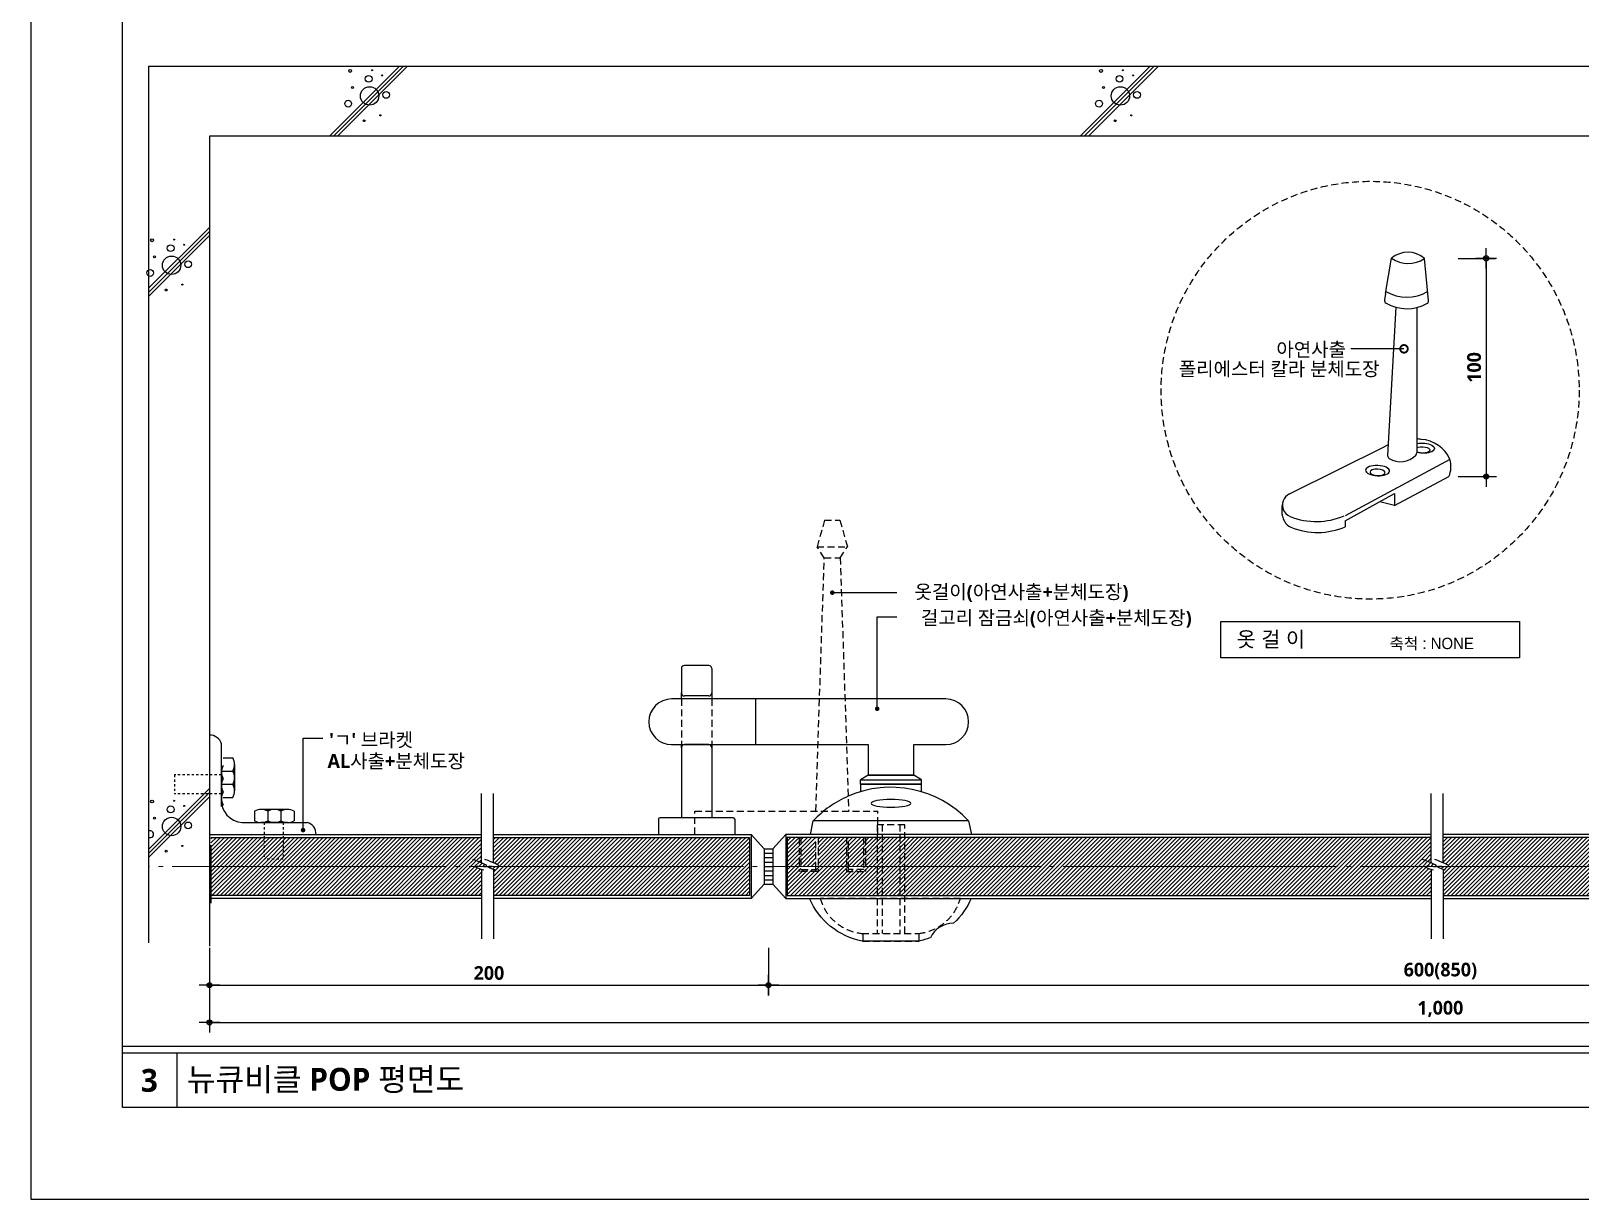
# Model space of a CAD drawing. Header units: millimetres. Extents: x 0 to 8400, y 0 to 5940.
# Drawn here: x 0 to 3390, y 0 to 2557 of the extents above; entities that cross this region are included whole.
import ezdxf
from ezdxf.enums import TextEntityAlignment as Align

# ---------------------------------------------------------------- set-up
doc = ezdxf.new("R2010")
doc.units = ezdxf.units.MM
doc.header["$LTSCALE"] = 10
for name, pattern in [('CENTER', [65, 60, -2, 1, -2]), ('HID', [2.3, 1.5, -0.8]), ('HIDDEN2', [1, 0.5, -0.5])]:
    doc.linetypes.add(name, pattern=pattern)
doc.layers.get('DEFPOINTS').update_dxf_attribs({"color": 181})
for name, color, linetype in [('A-ANNO-GRA1', 7, 'Continuous'), ('A-ANNO-SYMB', 7, 'Continuous'), ('A-ANNO-TEXT1', 7, 'Continuous'), ('A-ST-AXIS-DIM', 7, 'Continuous'), ('CENTER', 1, 'Continuous'), ('DIM', 4, 'Continuous'), ('HID', 7, 'HID'), ('기타', 1, 'Continuous'), ('부자재', 4, 'Continuous'), ('지시선', 7, 'Continuous'), ('치수', 1, 'Continuous'), ('판넬', 2, 'Continuous'), ('해치', 8, 'Continuous')]:
    doc.layers.add(name, color=color, linetype=linetype)
doc.layers.add('중심선', color=1, linetype='CENTER', lineweight=9)
doc.styles.add('2020음성 1차', font='NanumGothicBold.ttf')
doc.styles.add('HY태고딕', font='')
doc.styles.get('HY태고딕').set_extended_font_data('HY울릉도L')
doc.dimstyles.new('NDIM10', dxfattribs={"dimscale": 10, "dimtxt": 3, "dimasz": 0.75, "dimexe": 2, "dimexo": 2, "dimgap": 1, "dimtad": 1, "dimdec": 1, "dimdsep": 46, "dimtxsty": '2020음성 1차', "dimblk": 'Z_DOT', "dimcen": 3, "dimdle": 3, "dimclrd": 7, "dimclre": 7, "dimclrt": 3, "dimadec": 0, "dimazin": 0, "dimtfac": 1, "dimtdec": 1, "dimtix": 1, "dimtmove": 2, "dimatfit": 3, "dimfxl": 1, "dimtolj": 1, "dimtzin": 0, "dimarcsym": 0})
pattern_1 = [(45, (-263822.143, -102896.6446), (-4.49012806, 4.49012806), [])]

# ---------------------------------------------------------------- blocks, each defined once
blk = doc.blocks.new('Z_DOT')
at = {"layer": 'DIM', "color": 0}
for p, q in [((-3, 0), (3, 0)), ((0, -3), (0, 3))]:
    blk.add_line(p, q, dxfattribs=at)
for radius in [0.75, 0.375]:
    blk.add_circle((0, 0), radius, dxfattribs=at)
blk = doc.blocks.new('*D8647')
at = {"layer": 'A-ST-AXIS-DIM', "color": 7, "lineweight": -2}
for p, q in [((3123.1, 2059.1), (3204.6, 2059.1)), ((3184.6, 2051.6), (3184.6, 1589.1)), ((3123, 1581.6), (3204.6, 1581.6))]:
    blk.add_line(p, q, dxfattribs=at)
at = {"layer": 'DEFPOINTS', "color": 0}
for p in [(3103.1, 2059.1), (3103, 1581.6), (3184.6, 1581.6)]:
    blk.add_point(p, dxfattribs=at)
at = {"layer": 'A-ST-AXIS-DIM', "color": 7, "linetype": 'ByBlock', "lineweight": -2, "xscale": 7.5, "yscale": 7.5, "zscale": 7.5}
for p, rotation in [((3184.6, 2059.1), 90), ((3184.6, 1581.6), 270)]:
    blk.add_blockref('Z_DOT', p, dxfattribs=dict(at, rotation=rotation))
at = {"layer": 'A-ST-AXIS-DIM', "color": 3, "insert": (3158.1, 1820.3), "char_height": 30, "attachment_point": 5, "rotation": 90, "style": '2020음성 1차'}
blk.add_mtext('\\A1;100', dxfattribs=at)
blk = doc.blocks.new('*D8649')
at = {"layer": 'A-ST-AXIS-DIM', "color": 7, "lineweight": -2}
for p, q in [((390.6, 516.5), (390.6, 366.7)), ((5777.8, 516.5), (5777.8, 366.7)), ((398.1, 386.7), (5770.3, 386.7))]:
    blk.add_line(p, q, dxfattribs=at)
at = {"layer": 'DEFPOINTS', "color": 0}
for p in [(390.6, 536.5), (5777.8, 536.5), (5777.8, 386.7)]:
    blk.add_point(p, dxfattribs=at)
at = {"layer": 'A-ST-AXIS-DIM', "color": 7, "linetype": 'ByBlock', "lineweight": -2, "xscale": 7.5, "yscale": 7.5, "zscale": 7.5, "rotation": 180}
blk.add_blockref('Z_DOT', (390.6, 386.7), dxfattribs=at)
at = {"layer": 'A-ST-AXIS-DIM', "color": 7, "linetype": 'ByBlock', "lineweight": -2, "xscale": 7.5, "yscale": 7.5, "zscale": 7.5}
blk.add_blockref('Z_DOT', (5777.8, 386.7), dxfattribs=at)
at = {"layer": 'A-ST-AXIS-DIM', "color": 3, "insert": (3084.2, 416), "char_height": 30, "attachment_point": 5, "style": '2020음성 1차'}
blk.add_mtext('\\A1;1,000', dxfattribs=at)
blk = doc.blocks.new('*D8650')
at = {"layer": 'A-ST-AXIS-DIM', "color": 7, "lineweight": -2}
for p, q in [((1613.9, 549.8), (1613.9, 448.1)), ((4554.5, 549.8), (4554.5, 448.1)), ((1621.4, 468.1), (4547, 468.1))]:
    blk.add_line(p, q, dxfattribs=at)
at = {"layer": 'DEFPOINTS', "color": 0}
for p in [(1613.9, 569.8), (4554.5, 569.8), (4554.5, 468.1)]:
    blk.add_point(p, dxfattribs=at)
at = {"layer": 'A-ST-AXIS-DIM', "color": 7, "linetype": 'ByBlock', "lineweight": -2, "xscale": 7.5, "yscale": 7.5, "zscale": 7.5, "rotation": 180}
blk.add_blockref('Z_DOT', (1613.9, 468.1), dxfattribs=at)
at = {"layer": 'A-ST-AXIS-DIM', "color": 7, "linetype": 'ByBlock', "lineweight": -2, "xscale": 7.5, "yscale": 7.5, "zscale": 7.5}
blk.add_blockref('Z_DOT', (4554.5, 468.1), dxfattribs=at)
at = {"layer": 'A-ST-AXIS-DIM', "color": 3, "insert": (3084.2, 499), "char_height": 30, "attachment_point": 5, "style": '2020음성 1차'}
blk.add_mtext('\\A1;600(850)', dxfattribs=at)
blk = doc.blocks.new('*D8651')
at = {"layer": 'A-ST-AXIS-DIM', "color": 7, "lineweight": -2}
for p, q in [((390.6, 549.8), (390.6, 448.1)), ((1613.9, 549.8), (1613.9, 448.1)), ((398.1, 468.1), (1606.4, 468.1))]:
    blk.add_line(p, q, dxfattribs=at)
at = {"layer": 'DEFPOINTS', "color": 0}
for p in [(390.6, 569.8), (1613.9, 569.8), (1613.9, 468.1)]:
    blk.add_point(p, dxfattribs=at)
at = {"layer": 'A-ST-AXIS-DIM', "color": 7, "linetype": 'ByBlock', "lineweight": -2, "xscale": 7.5, "yscale": 7.5, "zscale": 7.5, "rotation": 180}
blk.add_blockref('Z_DOT', (390.6, 468.1), dxfattribs=at)
at = {"layer": 'A-ST-AXIS-DIM', "color": 7, "linetype": 'ByBlock', "lineweight": -2, "xscale": 7.5, "yscale": 7.5, "zscale": 7.5}
blk.add_blockref('Z_DOT', (1613.9, 468.1), dxfattribs=at)
at = {"layer": 'A-ST-AXIS-DIM', "color": 3, "insert": (1002.2, 494.6), "char_height": 30, "attachment_point": 5, "style": '2020음성 1차'}
blk.add_mtext('\\A1;200', dxfattribs=at)
blk = doc.blocks.new('A$C06B31977')
for p, q in [((1.26, 11.06), (1.26, 21.17)), ((1.26, 10.11), (1.26, 0))]:
    blk.add_line(p, q)
blk.add_spline([(1.59, 9.98), (0.29, 10.56), (1.96, 10.56), (0, 11.56)], degree=3)
blk = doc.blocks.new('_DotSmall')
at = {"color": 0, "linetype": 'ByBlock', "const_width": 0.5}
blk.add_lwpolyline([(-0.0625, 0, 1), (0.0625, 0, 1)], format="xyb", close=True, dxfattribs=at)
blk = doc.blocks.new('A$C63EC304E')
at = {"layer": '치수', "color": 1, "xscale": 2.5, "yscale": 2.5, "zscale": 2.5, "rotation": 234.3098741996962}
blk.add_blockref('_DotSmall', (0.31, 0.31), dxfattribs=at)
blk = doc.blocks.new('A$C2BC9653E')
at = {"layer": '치수', "xscale": 0.3333333333333333, "yscale": 0.3333333333333333, "zscale": 0.3333333333333333}
blk.add_blockref('A$C63EC304E', (0, 0), dxfattribs=at)
blk = doc.blocks.new('A$C7FC71301')
at = {"layer": '치수', "rotation": 180}
blk.add_blockref('A$C2BC9653E', (0.208, 0.208), dxfattribs=at)
blk = doc.blocks.new('A$C4A20372B')
at = {"layer": '치수'}
blk.add_blockref('A$C7FC71301', (0, 0), dxfattribs=at)
blk = doc.blocks.new('A$C566469F5')
at = {"layer": '치수'}
blk.add_blockref('A$C4A20372B', (0, 0), dxfattribs=at)
blk = doc.blocks.new('A$C7E317CD4')
at = {"layer": '해치', "xscale": 2, "yscale": 2, "zscale": 2}
blk.add_blockref('A$C566469F5', (0, 0), dxfattribs=at)

msp = doc.modelspace()

# ---------------------------------------------------------------- hatches: boundary and pattern name
at = {"layer": '해치'}
h = msp.add_hatch(dxfattribs=at)
h.set_pattern_fill('ANSI31', color=256, scale=2, style=0)
h.set_pattern_definition(pattern_1)
edge = h.paths.add_edge_path()
edge.add_line((510.6, 791.29), (393.89, 791.29))
edge.add_line((393.89, 791.29), (393.89, 727.96))
edge.add_line((393.89, 727.96), (970.81, 727.96))
edge.add_spline(control_points=[(971.02, 727.96), (971, 728.08), (971.8, 729.75), (1006.61, 725.4), (994.58, 731.98), (985.66, 735.78)], knot_values=[1.313001, 1.313001, 1.313001, 1.313001, 1.4237976, 3.0890126, 4.4569545, 4.4569545, 4.4569545, 4.4569545], degree=3, periodic=0)
edge.add_spline(control_points=[(985.66, 735.78), (980.24, 738.08), (973.54, 740.69), (966.83, 743.3)], knot_values=[4.4569545, 4.4569545, 4.4569545, 4.4569545, 5.2869366, 5.2869366, 5.2869366, 5.2869366], degree=3, periodic=0)
edge.add_line((985.66, 735.78), (985.66, 791.29))
edge.add_line((985.66, 791.29), (552.12, 791.29))
edge.add_line((552.12, 791.29), (552.12, 743.82))
edge.add_line((552.12, 743.82), (510.6, 743.82))
edge.add_line((510.6, 743.82), (510.6, 791.29))
h.paths.add_polyline_path([(552.12, 791.29), (510.6, 791.29), (510.6, 743.82), (552.12, 743.82)], flags=16)
h = msp.add_hatch(dxfattribs=at)
h.set_pattern_fill('ANSI31', color=256, scale=2, style=0)
h.set_pattern_definition(pattern_1)
edge = h.paths.add_edge_path()
edge.add_line((1572.67, 791.29), (1012.32, 791.29))
edge.add_line((1012.32, 791.29), (1012.32, 735.78))
edge.add_spline(control_points=[(1012.32, 735.78), (1021.25, 731.98), (1033.28, 725.4), (998.47, 729.75), (997.67, 728.08), (997.69, 727.96)], knot_values=[1.313001, 1.313001, 1.313001, 1.313001, 2.680943, 4.3461579, 4.4569545, 4.4569545, 4.4569545, 4.4569545], degree=3, periodic=0)
edge.add_line((997.69, 727.96), (1572.67, 727.96))
edge.add_line((1572.67, 727.96), (1572.67, 791.29))
edge = h.paths.add_edge_path()
edge.add_line((1572.67, 727.96), (997.69, 727.96))
edge.add_spline(control_points=[(997.69, 727.96), (997.86, 726.79), (1004.53, 724.2), (1012.32, 721.36)], knot_values=[0.2281135, 0.2281135, 0.2281135, 0.2281135, 1.313001, 1.313001, 1.313001, 1.313001], degree=3, periodic=0)
edge.add_line((1012.32, 721.36), (1012.32, 664.63))
edge.add_line((1012.32, 664.63), (1572.67, 664.63))
edge.add_line((1572.67, 664.63), (1572.67, 727.96))
h = msp.add_hatch(dxfattribs=at)
h.set_pattern_fill('ANSI31', color=256, scale=2, style=0)
h.set_pattern_definition(pattern_1)
h.paths.add_polyline_path([(1784.52, 791.29), (1722.29, 791.29), (1722.29, 727.96), (1784.52, 727.96)])
h.paths.add_polyline_path([(1851.96, 727.96), (1825.85, 727.96), (1825.85, 716.79), (1784.52, 716.79), (1784.52, 727.96), (1722.29, 727.96), (1722.29, 716.79), (1680.96, 716.79), (1680.96, 727.96), (1655.04, 727.96), (1655.04, 664.63), (1851.96, 664.63)])
h.paths.add_polyline_path([(1901.23, 791.29), (1862.7, 791.29), (1862.7, 727.96), (1901.23, 727.96)])
h.paths.add_polyline_path([(1901.23, 727.96), (1862.7, 727.96), (1862.7, 664.63), (1901.23, 664.63)])
h.paths.add_polyline_path([(1862.7, 727.96), (1851.96, 727.96), (1851.96, 664.63), (1862.7, 664.63)])
h.paths.add_polyline_path([(1862.7, 791.29), (1851.96, 791.29), (1851.96, 727.96), (1862.7, 727.96)])
h.paths.add_polyline_path([(1911.96, 791.29), (1901.23, 791.29), (1901.23, 727.96), (1911.96, 727.96)])
h.paths.add_polyline_path([(1911.96, 727.96), (1901.23, 727.96), (1901.23, 664.63), (1911.96, 664.63)])
h.paths.add_polyline_path([(1680.96, 791.29), (1655.04, 791.29), (1655.04, 727.96), (1680.96, 727.96)])
h.paths.add_polyline_path([(1684.78, 791.29), (1680.96, 791.29), (1680.96, 727.96), (1684.78, 727.96)])
h.paths.add_polyline_path([(1717.58, 791.29), (1684.78, 791.29), (1684.78, 727.96), (1717.58, 727.96)])
h.paths.add_polyline_path([(1722.29, 727.96), (1717.58, 727.96), (1717.58, 721.24), (1684.78, 721.24), (1684.78, 727.96), (1680.96, 727.96), (1680.96, 716.79), (1722.29, 716.79)], flags=16)
h.paths.add_polyline_path([(1825.85, 727.96), (1822.03, 727.96), (1822.03, 721.24), (1789.22, 721.24), (1789.22, 727.96), (1784.52, 727.96), (1784.52, 716.79), (1825.85, 716.79)], flags=16)
h.paths.add_polyline_path([(1822.03, 791.29), (1789.22, 791.29), (1789.22, 727.96), (1822.03, 727.96)])
h.paths.add_polyline_path([(1825.85, 791.29), (1822.03, 791.29), (1822.03, 727.96), (1825.85, 727.96)])
h.paths.add_polyline_path([(1789.22, 791.29), (1784.52, 791.29), (1784.52, 727.96), (1789.22, 727.96)])
h = msp.add_hatch(dxfattribs=at)
h.set_pattern_fill('ANSI31', color=256, scale=2, style=0)
h.set_pattern_definition(pattern_1)
h.paths.add_polyline_path([(1851.96, 791.29), (1825.85, 791.29), (1825.85, 727.96), (1851.96, 727.96)])
h = msp.add_hatch(dxfattribs=at)
h.set_pattern_fill('ANSI31', color=256, scale=2, style=0)
h.set_pattern_definition(pattern_1)
edge = h.paths.add_edge_path()
edge.add_line((3063.92, 791.29), (1911.96, 791.29))
edge.add_line((1911.96, 791.29), (1911.96, 727.96))
edge.add_line((1911.96, 727.96), (3048.91, 727.96))
edge.add_spline(control_points=[(3049.29, 727.96), (3049.27, 728.08), (3050.07, 729.75), (3084.87, 725.4), (3072.85, 731.98), (3063.92, 735.78)], knot_values=[1.313001, 1.313001, 1.313001, 1.313001, 1.4237976, 3.0890126, 4.4569545, 4.4569545, 4.4569545, 4.4569545], degree=3, periodic=0)
edge.add_spline(control_points=[(3063.92, 735.78), (3058.5, 738.08), (3051.8, 740.69), (3045.09, 743.3)], knot_values=[4.4569545, 4.4569545, 4.4569545, 4.4569545, 5.2869366, 5.2869366, 5.2869366, 5.2869366], degree=3, periodic=0)
edge.add_line((3063.92, 735.78), (3063.92, 791.29))
edge = h.paths.add_edge_path()
edge.add_spline(control_points=[(3063.92, 721.36), (3056.13, 724.2), (3049.46, 726.79), (3049.29, 727.96)], knot_values=[0.2281135, 0.2281135, 0.2281135, 0.2281135, 1.313001, 1.313001, 1.313001, 1.313001], degree=3, periodic=0)
edge.add_line((3049.14, 727.96), (1911.96, 727.96))
edge.add_line((1911.96, 727.96), (1911.96, 664.63))
edge.add_line((1911.96, 664.63), (3063.92, 664.63))
edge.add_line((3063.92, 664.63), (3063.92, 721.36))
h = msp.add_hatch(dxfattribs=at)
h.set_pattern_fill('ANSI31', color=256, scale=2, style=0)
h.set_pattern_definition(pattern_1)
edge = h.paths.add_edge_path()
edge.add_line((3688.11, 791.29), (3090.59, 791.29))
edge.add_line((3090.59, 791.29), (3090.59, 735.78))
edge.add_spline(control_points=[(3090.59, 735.78), (3099.51, 731.98), (3111.54, 725.4), (3076.73, 729.75), (3075.93, 728.08), (3075.95, 727.96)], knot_values=[1.313001, 1.313001, 1.313001, 1.313001, 2.680943, 4.3461579, 4.4569545, 4.4569545, 4.4569545, 4.4569545], degree=3, periodic=0)
edge.add_line((3075.95, 727.96), (3688.11, 727.96))
edge.add_line((3688.11, 727.96), (3688.11, 728.06))
edge.add_arc((3688.27, 729.09), 1.04, 98.71194, 261.28806, ccw=False)
edge.add_line((3688.11, 730.12), (3688.11, 791.29))
edge = h.paths.add_edge_path()
edge.add_line((3688.11, 727.96), (3075.95, 727.96))
edge.add_spline(control_points=[(3075.95, 727.96), (3076.13, 726.79), (3082.79, 724.2), (3090.59, 721.36)], knot_values=[0.2281135, 0.2281135, 0.2281135, 0.2281135, 1.313001, 1.313001, 1.313001, 1.313001], degree=3, periodic=0)
edge.add_spline(control_points=[(3095.6, 719.55), (3093.91, 720.16), (3092.23, 720.77), (3090.59, 721.36)], knot_values=[0, 0, 0, 0, 0.2281135, 0.2281135, 0.2281135, 0.2281135], degree=3, periodic=0)
edge.add_line((3090.59, 721.36), (3090.59, 664.63))
edge.add_line((3090.59, 664.63), (3688.11, 664.63))
edge.add_line((3688.11, 664.63), (3688.11, 727.96))
h = msp.add_hatch(dxfattribs=at)
h.set_pattern_fill('ANSI31', color=256, scale=2, style=0)
h.set_pattern_definition(pattern_1)
edge = h.paths.add_edge_path()
edge.add_spline(control_points=[(985.66, 721.36), (977.86, 724.2), (971.2, 726.79), (971.02, 727.96)], knot_values=[0.2281135, 0.2281135, 0.2281135, 0.2281135, 1.313001, 1.313001, 1.313001, 1.313001], degree=3, periodic=0)
edge.add_line((970.93, 727.96), (393.89, 727.96))
edge.add_line((393.89, 727.96), (393.89, 664.63))
edge.add_line((393.89, 664.63), (985.66, 664.63))
edge.add_line((985.66, 664.63), (985.66, 721.36))

# ---------------------------------------------------------------- linework, layer by layer
at = {"layer": 'A-ANNO-GRA1'}
for p, q in [((7294.97, 333.93), (200, 333.93)), ((200, 320), (6201.64, 320)), ((320, 200), (320, 320))]:
    msp.add_line(p, q, dxfattribs=at)
at = {"layer": 'A-ANNO-SYMB'}
msp.add_lwpolyline([(2603.47, 1264.54), (3257.5, 1264.54), (3257.5, 1184.54), (2603.47, 1184.54)], close=True, dxfattribs=at)
at = {"layer": 'A-ANNO-TEXT1'}
for p, q in [((257.16, 2479.9), (257.16, 560.81)), ((257.16, 2479.9), (6040.79, 2479.9)), ((390.56, 2326.77), (390.56, 553.18)), ((6040.79, 2326.77), (390.56, 2326.77)), ((416.66, 858.94), (416.66, 996.06)), ((420.66, 965.47), (441.46, 965.47)), ((445.46, 951.07), (445.46, 893.47)), ((416.66, 936.67), (445.46, 936.67)), ((416.66, 934.4), (416.66, 876.8)), ((416.66, 907.87), (445.46, 907.87)), ((420.66, 879.07), (441.46, 879.07)), ((489.4, 848.9), (489.4, 828.1)), ((561.4, 852.9), (503.8, 852.9)), ((518.2, 852.9), (518.2, 824.1)), ((547, 852.9), (547, 824.1)), ((575.8, 848.9), (575.8, 828.1)), ((462.13, 824.1), (604.53, 824.1)), ((561.4, 824.1), (503.8, 824.1))]:
    msp.add_line(p, q, dxfattribs=at)
at = {"layer": 'A-ANNO-TEXT1', "linetype": 'HIDDEN2'}
for p, q in [((313.71, 928.24), (313.71, 886.72)), ((416.66, 928.24), (313.71, 928.24)), ((416.66, 886.72), (313.71, 886.72)), ((510.6, 824.1), (510.6, 743.82)), ((552.12, 824.1), (552.12, 743.82)), ((552.12, 743.82), (510.6, 743.82))]:
    msp.add_line(p, q, dxfattribs=at)
at = {"layer": 'A-ANNO-TEXT1'}
for centre, radius, start, end in [((391.77, 989.76), 25.68, 14.18405, 92.69901), ((417.52, 951.07), 27.94, 328.97341, 31.02659), ((444.6, 934.4), 27.94, 148.97341, 211.02659), ((444.6, 905.6), 27.94, 148.97341, 211.02659), ((417.52, 922.27), 27.94, 328.97341, 31.02659), ((444.6, 876.8), 27.94, 148.97341, 211.02659), ((417.52, 893.47), 27.94, 328.97341, 31.02659), ((465.34, 872.76), 48.77, 176.64811, 266.2207), ((503.8, 824.96), 27.94, 58.97341, 121.02659), ((532.6, 824.96), 27.94, 58.97341, 121.02659), ((561.4, 824.96), 27.94, 58.97341, 121.02659), ((503.8, 852.04), 27.94, 238.97341, 301.02659), ((532.6, 852.04), 27.94, 238.97341, 301.02659), ((561.4, 852.04), 27.94, 238.97341, 301.02659), ((598.24, 799.21), 25.68, 357.30099, 75.81595)]:
    msp.add_arc(centre, radius, start, end, dxfattribs=at)
at = {"layer": 'CENTER'}
for p, q in [((1604.23, 766.77), (1623.48, 766.77)), ((1604.23, 757.06), (1623.48, 757.06)), ((1604.23, 747.35), (1623.48, 747.35)), ((1604.23, 737.64), (1623.48, 737.64)), ((1604.23, 727.93), (1623.48, 727.93)), ((1604.23, 718.23), (1623.48, 718.23)), ((1604.23, 708.52), (1623.48, 708.52)), ((1604.23, 698.81), (1623.48, 698.81)), ((1604.23, 689.1), (1623.48, 689.1))]:
    msp.add_line(p, q, dxfattribs=at)
at = {"layer": 'DEFPOINTS'}
for points in [[(8400, 0), (8400, 5940), (0, 5940), (0, 0)], [(200, 5740), (7294.97, 5740), (7294.97, 200), (200, 200)], [(200, 5740), (7294.97, 5740), (7294.97, 200), (200, 200)]]:
    msp.add_lwpolyline(points, close=True, dxfattribs=at)
at = {"layer": 'HID'}
for p, q in [((1736.74, 1486.09), (1720.07, 1427.96)), ((1736.74, 1486.09), (1770.07, 1486.09)), ((1770.07, 1486.09), (1786.74, 1427.96)), ((1720.07, 1427.96), (1786.74, 1427.96)), ((1735.93, 1403.7), (1720.07, 1427.96)), ((1770.88, 1403.7), (1786.74, 1427.96)), ((1717.44, 849.07), (1735.93, 1403.7)), ((1735.93, 1403.7), (1770.88, 1403.7)), ((1770.88, 1403.7), (1789.37, 849.07)), ((1423.33, 1094.63), (1423.33, 994.63)), ((1489.99, 1094.63), (1489.99, 994.63)), ((1452.81, 849.07), (1853.4, 849.07)), ((1452.81, 798), (1452.81, 849.07)), ((1853.4, 798), (1853.4, 849.07)), ((1851.96, 819.2), (1851.96, 581.26)), ((1911.96, 819.2), (1851.96, 819.2)), ((1862.7, 819.2), (1862.7, 581.26)), ((1901.23, 819.2), (1901.23, 581.26)), ((1911.96, 581.26), (1911.96, 819.2)), ((1680.96, 791.29), (1680.96, 716.79)), ((1684.78, 791.29), (1684.78, 721.24)), ((1717.58, 721.24), (1717.58, 791.29)), ((1722.29, 791.29), (1722.29, 716.79)), ((1784.52, 791.29), (1784.52, 716.79)), ((1789.22, 721.24), (1789.22, 791.29)), ((1822.03, 791.29), (1822.03, 721.24)), ((1825.85, 791.29), (1825.85, 716.79)), ((1722.29, 716.79), (1680.96, 716.79)), ((1684.78, 721.24), (1717.58, 721.24)), ((1784.52, 716.79), (1825.85, 716.79)), ((1822.03, 721.24), (1789.22, 721.24))]:
    msp.add_line(p, q, dxfattribs=at)
msp.add_lwpolyline([(1727.16, 657.93, 0.3086202), (1818.83, 581.26), (1942.16, 581.26, 0.3086202), (2033.83, 657.93)], format="xyb", close=True, dxfattribs=at)
msp.add_lwpolyline([(1820.3, 581.26), (1820.3, 564.59), (1943.63, 564.59), (1943.63, 581.26)], dxfattribs=at)
msp.add_circle((2930.48, 1770.46), 457.35, dxfattribs=at)
at = {"layer": '기타', "color": 4}
for p, q in [((1576, 798), (1604.23, 766.77)), ((1651.71, 798), (1623.48, 766.77)), ((1604.23, 766.77), (1604.23, 689.15)), ((1623.48, 766.77), (1623.48, 689.15)), ((1576, 657.93), (1604.23, 689.15)), ((1651.71, 657.93), (1623.48, 689.15))]:
    msp.add_line(p, q, dxfattribs=at)
at = {"layer": '부자재'}
for p, q in [((2964.24, 1982.24), (2977.45, 2059.29)), ((3058.48, 1966.94), (3049.27, 2059.07)), ((2964.24, 1982.24), (2961.81, 1968.09)), ((2986.42, 1952.16), (2968.85, 1627.32)), ((3032.51, 1951.51), (3032.51, 1633.33)), ((2754.19, 1543.71), (2964.24, 1647.65)), ((3105.18, 1619.03), (2876.15, 1495.76)), ((2984.06, 1517.77), (3102.98, 1581.61)), ((2876.15, 1484.52), (2984.06, 1544.19)), ((2984.06, 1517.77), (2951.84, 1526.37)), ((2984.06, 1544.19), (2984.06, 1517.77)), ((2876.15, 1484.52), (2876.15, 1471.55)), ((1423.33, 1161.29), (1423.33, 1107.96)), ((1483.33, 1167.96), (1429.99, 1167.96)), ((1489.99, 1161.29), (1489.99, 1107.96)), ((1423.33, 1094.63), (1423.33, 1107.96)), ((1483.33, 1101.29), (1429.99, 1101.29)), ((1489.99, 1107.96), (1489.99, 1094.63)), ((1585.3, 1094.63), (1585.3, 994.63)), ((1423.33, 987.96), (1423.33, 994.63)), ((1423.33, 987.96), (1423.33, 834.63)), ((1483.33, 994.63), (1429.99, 994.63)), ((1481.13, 994.63), (1831.96, 994.63)), ((1489.99, 994.63), (1489.99, 987.96)), ((1489.99, 987.96), (1489.99, 849.07)), ((1831.96, 994.63), (1831.96, 927.96)), ((1931.96, 927.96), (1931.96, 994.63)), ((1931.96, 994.63), (2001.96, 994.63)), ((1831.96, 927.96), (1815.3, 917.96)), ((1815.3, 907.96), (1815.3, 917.96)), ((1815.3, 917.96), (1948.63, 917.96)), ((1931.96, 927.96), (1831.96, 927.96)), ((1831.96, 927.96), (1931.96, 927.96)), ((1948.63, 917.96), (1931.96, 927.96)), ((1948.63, 907.96), (1948.63, 917.96)), ((1815.3, 907.96), (1815.3, 891.58)), ((1948.63, 907.96), (1815.3, 907.96)), ((1815.3, 907.96), (1948.63, 907.96)), ((1948.63, 891.58), (1948.63, 907.96)), ((1489.99, 849.07), (1489.99, 834.63)), ((1373.33, 831.29), (1373.33, 797.96)), ((1452.81, 834.63), (1376.66, 834.63)), ((1489.99, 834.63), (1452.81, 834.63)), ((1536.66, 834.63), (1489.99, 834.63)), ((1539.99, 831.29), (1539.99, 797.96)), ((1705.97, 798), (1711.96, 827.96)), ((1853.4, 827.96), (1711.96, 827.96)), ((2051.96, 827.96), (1853.4, 827.96)), ((2051.96, 827.96), (2057.96, 798))]:
    msp.add_line(p, q, dxfattribs=at)
msp.add_lwpolyline([(2001.96, 1094.63), (1401.96, 1094.63, 1), (1401.96, 994.63), (1485.3, 994.63)], format="xyb", dxfattribs=at)
msp.add_lwpolyline([(2057.16, 657.93, -0.1064449), (2019.04, 603.61, 0.2961171), (1968.2, 572.04, -0.0430356), (1942.16, 564.59), (1818.83, 564.59, -0.2495661), (1703.83, 657.93)], format="xyb", close=True, dxfattribs=at)
for centre, radius, start, end in [((3013.24, 2017.37), 55.11, 49.16778, 130.48647), ((3013.51, 2109), 61.42, 234.04423, 305.61002), ((2968.71, 1966.91), 7, 170.26861, 240.66855), ((3010.72, 2067.08), 92.75, 240.43509, 299.37402), ((3051.52, 1966.24), 7, 298.41077, 5.70841), ((3010.72, 2041.67), 92.75, 240.66855, 298.41077), ((3025.52, 1541.76), 122.34, 82.09556, 86.72651), ((3037.21, 1588.68), 74.44, 24.06532, 86.04214), ((3025.52, 1541.76), 122.34, 116.92197, 120.05899), ((2975.84, 1626.94), 7, 176.9047, 237.71792), ((2996.81, 1660.13), 46.26, 237.71792, 316.96025), ((3025.51, 1633.33), 7, 316.96025, 0), ((3051.71, 1603.4), 55.71, 336.97018, 16.2944), ((2793.01, 1508.88), 56.13, 160.00968, 206.64611), ((2766.61, 1518.61), 28, 116.32846, 204.18308), ((2766.09, 1519.88), 28, 200.49321, 248.28126), ((2812.71, 1636.93), 153.99, 248.28126, 293.2862), ((2767.86, 1496.26), 28, 206.64611, 247.89323), ((2815.28, 1612.99), 153.99, 247.89323, 293.2862), ((1429.99, 1161.29), 6.67, 90, 180), ((1483.33, 1161.29), 6.67, 0, 90), ((1429.99, 1107.96), 6.67, 180, 270), ((1483.33, 1107.96), 6.67, 270, 0), ((2001.96, 1044.63), 50, 270, 90), ((1429.99, 987.96), 6.67, 90, 180), ((1483.33, 987.96), 6.67, 0, 90), ((1881.96, 667.58), 233.71, 113.63194, 136.66808), ((1881.96, 667.58), 233.71, 43.33192, 113.63194), ((1376.66, 831.29), 3.33, 90, 180), ((1536.66, 831.29), 3.33, 0, 90)]:
    msp.add_arc(centre, radius, start, end, dxfattribs=at)
at = {"layer": '부자재', "extrusion": (0, 0, -1)}
for centre, major_axis, start_param, end_param in [((3044.75, 1643.59), (-26.36, 1.04), 1.0709813, 5.1786774), ((3044.75, 1639.75), (-16.47, 0.65), 0.716231, 5.5334277)]:
    msp.add_ellipse(centre, major_axis=major_axis, ratio=0.4235923, start_param=start_param, end_param=end_param, dxfattribs=at)
for centre, major_axis, ratio in [((2946.73, 1594.53), (26.36, -1.04), 0.4235923), ((2946.73, 1590.69), (16.47, -0.65), 0.4235923), ((1881.96, 866.16), (-43.33, 0), 0.1930085)]:
    msp.add_ellipse(centre, major_axis=major_axis, ratio=ratio, dxfattribs=at)
at = {"layer": '중심선'}
msp.add_line((6109.05, 727.96), (257.07, 727.96), dxfattribs=at)
at = {"layer": '지시선'}
for p, q in [((1752.47, 1327.32), (1894.8, 1327.32)), ((1851.77, 1073.28), (1851.77, 1274.23)), ((1851.77, 1274.23), (1894.8, 1274.23)), ((595.38, 1008.62), (638.41, 1008.62)), ((595.38, 807.67), (595.38, 1008.62))]:
    msp.add_line(p, q, dxfattribs=at)
at = {"layer": '지시선', "const_width": 5}
for points in [[(1750.96, 1327.32, 1), (1755.96, 1327.32, 1)], [(1849.27, 1073.28, 1), (1854.27, 1073.28, 1)], [(592.88, 807.49, 1), (597.88, 807.49, 1)]]:
    msp.add_lwpolyline(points, format="xyb", close=True, dxfattribs=at)
at = {"layer": '치수'}
msp.add_line((3004.09, 1861), (2888.58, 1861), dxfattribs=at)
at = {"layer": '판넬', "color": 1}
for p, q in [((390.56, 798), (985.66, 798)), ((1012.32, 798), (1576, 798)), ((3063.92, 798), (1651.71, 798)), ((4516.66, 798), (3090.59, 798)), ((985.66, 657.93), (390.56, 657.93)), ((1576, 657.93), (1012.32, 657.93)), ((1651.71, 657.93), (3063.92, 657.93)), ((3090.59, 657.93), (4516.66, 657.93))]:
    msp.add_line(p, q, dxfattribs=at)
at = {"layer": '판넬'}
for p, q in [((393.89, 791.29), (985.66, 791.29)), ((1012.32, 791.29), (1572.67, 791.29)), ((1572.67, 791.29), (1572.67, 664.63)), ((1655.04, 791.29), (1655.04, 664.63)), ((3063.92, 791.29), (1655.04, 791.29)), ((4513.33, 791.29), (3090.59, 791.29)), ((393.89, 774.63), (393.89, 647.96)), ((985.66, 664.63), (393.89, 664.63)), ((1572.67, 664.63), (1012.32, 664.63)), ((1655.04, 664.63), (3063.92, 664.63)), ((3090.59, 664.63), (4513.33, 664.63))]:
    msp.add_line(p, q, dxfattribs=at)
at = {"layer": '판넬', "color": 4}
for p, q in [((1576, 798), (1576, 657.93)), ((1651.71, 798), (1651.71, 657.93))]:
    msp.add_line(p, q, dxfattribs=at)
at = {"layer": '해치'}
for p, q in [((653.09, 2326.77), (806.22, 2479.9)), ((670.74, 2326.77), (823.87, 2479.9)), ((2296.24, 2326.77), (2449.37, 2479.9)), ((2313.89, 2326.77), (2467.02, 2479.9)), ((257.16, 1993.52), (390.56, 2126.92)), ((257.16, 1975.87), (390.56, 2109.27)), ((257.16, 764.98), (390.56, 898.38)), ((257.16, 747.33), (390.56, 880.73))]:
    msp.add_line(p, q, dxfattribs=at)
at = {"layer": '해치', "color": 2}
for p, q in [((661.92, 2326.77), (815.04, 2479.9)), ((2305.06, 2326.77), (2458.19, 2479.9)), ((257.16, 1984.7), (390.56, 2118.1)), ((257.16, 756.15), (390.56, 889.55))]:
    msp.add_line(p, q, dxfattribs=at)
at = {"layer": '해치'}
for centre, radius in [((698.42, 2469.36), 3.2), ((738.92, 2452.05), 7.46), ((746.38, 2470.86), 1.07), ((768.77, 2459.5), 1.07), ((2341.57, 2469.36), 3.2), ((2382.07, 2452.05), 7.46), ((2389.53, 2470.86), 1.07), ((2411.91, 2459.5), 1.07), ((703.75, 2432.87), 2.13), ((740.96, 2414.64), 20.11), ((777.29, 2416.9), 7.46), ((2346.9, 2432.87), 2.13), ((2384.11, 2414.64), 20.11), ((2420.44, 2416.9), 7.46), ((694.16, 2397.72), 7.46), ((764.5, 2372.16), 1.07), ((2337.31, 2397.72), 7.46), ((2407.65, 2372.16), 1.07), ((729.33, 2360.44), 2.13), ((2372.48, 2360.44), 2.13), ((265.11, 2098.74), 3.2), ((305.61, 2081.42), 7.46), ((313.07, 2100.24), 1.07), ((335.46, 2088.88), 1.07), ((260.85, 2027.1), 7.46), ((270.44, 2062.25), 2.13), ((307.65, 2044.02), 20.11), ((343.98, 2046.27), 7.46), ((331.19, 2001.54), 1.07), ((296.02, 1989.82), 2.13), ((265.11, 870.2), 3.2), ((305.61, 852.88), 7.46), ((313.07, 871.69), 1.07), ((335.46, 860.33), 1.07), ((270.44, 833.7), 2.13), ((307.65, 815.47), 20.11), ((343.98, 817.73), 7.46), ((296.02, 761.28), 2.13), ((331.19, 772.99), 1.07)]:
    msp.add_circle(centre, radius, dxfattribs=at)
msp.add_arc((260.85, 798.56), 7.46, 240.33035, 119.66965, dxfattribs=at)

# ---------------------------------------------------------------- block references
at = {"layer": 'A-ANNO-TEXT1', "xscale": 15, "yscale": 15, "zscale": 15}
for p in [(966.83, 569.85), (993.5, 569.85), (3045.09, 569.85), (3071.76, 569.85)]:
    msp.add_blockref('A$C06B31977', p, dxfattribs=at)
at = {"layer": '치수', "extrusion": (0, 0, -1), "xscale": 20, "yscale": 20, "zscale": -20}
msp.add_blockref('A$C7E317CD4', (-3008.78, 1856.83), dxfattribs=at)

# ---------------------------------------------------------------- texts
at = {"layer": 'A-ANNO-TEXT1', "style": '2020음성 1차'}
for s, height, p in [('아연사출', 30.337, (2801.44, 1859.96)), ('폴리에스터 칼라 분체도장', 30.3366, (2731.44, 1817.36)), ('옷걸이(아연사출+분체도장)', 30.3366, (2167.58, 1327.74)), ('걸고리 잠금쇠(아연사출+분체도장)', 30.3366, (2243.71, 1270.98)), ("'ㄱ' 브라켓", 30.337, (744.24, 1005.37)), ('AL사출+분체도장', 30.337, (799.22, 959.07))]:
    msp.add_text(s, height=height, dxfattribs=at).set_placement(p, align=Align.MIDDLE)
msp.add_text('3', height=50, dxfattribs=at).set_placement((259, 259.7), align=Align.MIDDLE_CENTER)
msp.add_text('뉴큐비클 POP 평면도', height=50, dxfattribs=at).set_placement((341.16, 262.01), align=Align.MIDDLE_LEFT)
at = {"layer": 'A-ANNO-TEXT1', "attachment_point": 1, "style": 'HY태고딕'}
for s, insert, char_height, width in [('옷 걸 이', (2638.45, 1242), 33.333, 715.2), ('축척 : NONE', (2973.03, 1228.69), 25, 536.6667)]:
    msp.add_mtext(s, dxfattribs=dict(at, insert=insert, char_height=char_height, width=width))

# ---------------------------------------------------------------- dimensions: what is measured, and where the dimension line sits
at = {"layer": 'A-ST-AXIS-DIM'}
dim = msp.add_linear_dim(base=(3184.56, 1581.61), p1=(3103.15, 2059.07), p2=(3102.98, 1581.61), angle=90, text='100', dimstyle='NDIM10', override={"dimtxsty": '2020음성 1차'}, dxfattribs=at)
dim.commit()
dim.dimension.update_dxf_attribs({"geometry": '*D8647', "text_midpoint": (3158.11, 1820.34)})
for base, p1, p2, text, picture, middle in [((1613.85, 468.12), (390.56, 569.85), (1613.85, 569.85), '200', '*D8651', (1002.21, 494.61)), ((4554.52, 468.12), (1613.85, 569.85), (4554.52, 569.85), '600(850)', '*D8650', (3084.18, 498.96)), ((5777.81, 386.69), (390.56, 536.46), (5777.81, 536.46), '1,000', '*D8649', (3084.18, 415.95))]:
    dim = msp.add_linear_dim(base=base, p1=p1, p2=p2, text=text, dimstyle='NDIM10', override={"dimtxsty": '2020음성 1차'}, dxfattribs=at)
    dim.commit()
    dim.dimension.update_dxf_attribs({"geometry": picture, "text_midpoint": middle})

doc.saveas('drawing.dxf')
